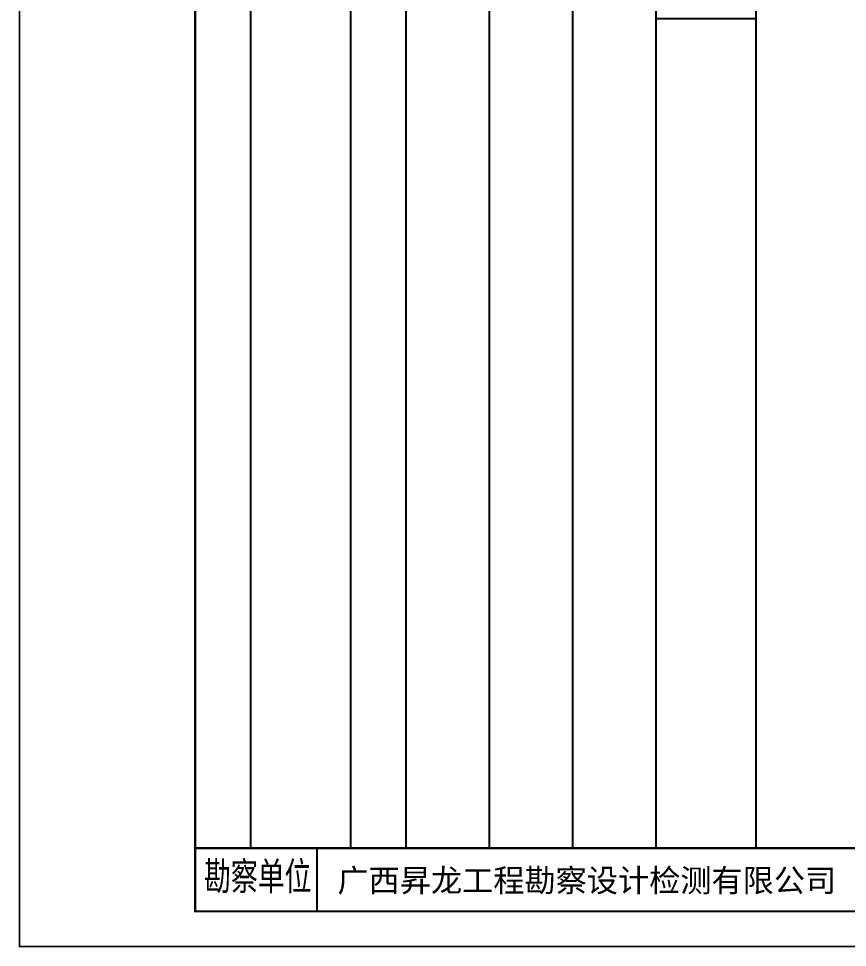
# Model space of a CAD drawing. Header units: millimetres. Extents: x 12489 to 89920, y 4630 to 4927.
# Drawn here: x 12489.3 to 12607.3, y 4629.6 to 4761.7 of the extents above; entities that cross this region are included whole.
import ezdxf

# ---------------------------------------------------------------- set-up
doc = ezdxf.new("R2010")
doc.units = ezdxf.units.MM
doc.styles.add('HT', font='simhei.ttf')
doc.styles.add('LZ_FONT', font='', dxfattribs={"width": 0.7, "height": 8})
doc.styles.get('LZ_FONT').set_extended_font_data('FangSong_GB2312')

# ---------------------------------------------------------------- blocks, each defined once
blk = doc.blocks.new('钻孔柱状图路桥昇龙制图梁世成校核莫家里.dwg1', base_point=(25, 236))
blk.add_line((42.36, 5), (42.36, 14))
blk.add_line((42.36, 5), (42.36, 14))
for points, const_width in [([(0, 0), (210, 0), (210, 297), (0, 297)], 0.25), ([(25, 5), (205, 5), (205, 292), (25, 292)], 0.3)]:
    blk.add_lwpolyline(points, close=True, dxfattribs=dict(const_width=const_width))
at = {"const_width": 0.3}
blk.add_lwpolyline([(25, 14), (205, 14)], dxfattribs=at)
at = {"style": 'LZ_FONT', "width": 0.7}
blk.add_text('勘察单位', height=4, dxfattribs=at).set_placement((26.27, 8))
at = {"style": 'HT'}
blk.add_text('广西昇龙工程勘察设计检测有限公司', height=3.2514, dxfattribs=at).set_placement((45.25, 7.77))

msp = doc.modelspace()

# ---------------------------------------------------------------- linework, layer by layer
at = {"color": 0}
for points in [[(12514.45, 4643.71), (12514.45, 4837.71)], [(12522.35, 4643.71), (12522.35, 4837.71)], [(12522.35, 4643.71), (12522.35, 4837.71)], [(12536.58, 4643.71), (12536.58, 4837.71)], [(12536.58, 4643.71), (12536.58, 4837.71)], [(12544.49, 4643.71), (12544.49, 4837.71)], [(12544.49, 4643.71), (12544.49, 4837.71)], [(12556.35, 4643.71), (12556.35, 4837.71)], [(12556.35, 4643.71), (12556.35, 4837.71)], [(12568.2, 4643.71), (12568.2, 4837.71)], [(12568.2, 4643.71), (12568.2, 4837.71)], [(12580.06, 4643.71), (12580.06, 4837.71)], [(12580.06, 4643.71), (12580.06, 4837.71)], [(12594.29, 4643.71), (12594.29, 4837.71)], [(12594.29, 4643.71), (12594.29, 4837.71)], [(12514.45, 4643.71), (12522.35, 4643.71)], [(12522.35, 4643.71), (12536.58, 4643.71)], [(12536.58, 4643.71), (12544.49, 4643.71)], [(12544.49, 4643.71), (12556.35, 4643.71)], [(12556.35, 4643.71), (12568.2, 4643.71)], [(12568.2, 4643.71), (12580.06, 4643.71)], [(12580.06, 4643.71), (12594.29, 4643.71)], [(12594.29, 4643.71), (12639.11, 4643.71)]]:
    msp.add_lwpolyline(points, dxfattribs=at)
at = {"color": 7, "flags": 128}
msp.add_lwpolyline([(12580.06, 4761.71), (12594.29, 4761.71)], dxfattribs=at)

# ---------------------------------------------------------------- block references
msp.add_blockref('钻孔柱状图路桥昇龙制图梁世成校核莫家里.dwg1', (12514.45, 4865.71))

doc.saveas('drawing.dxf')
